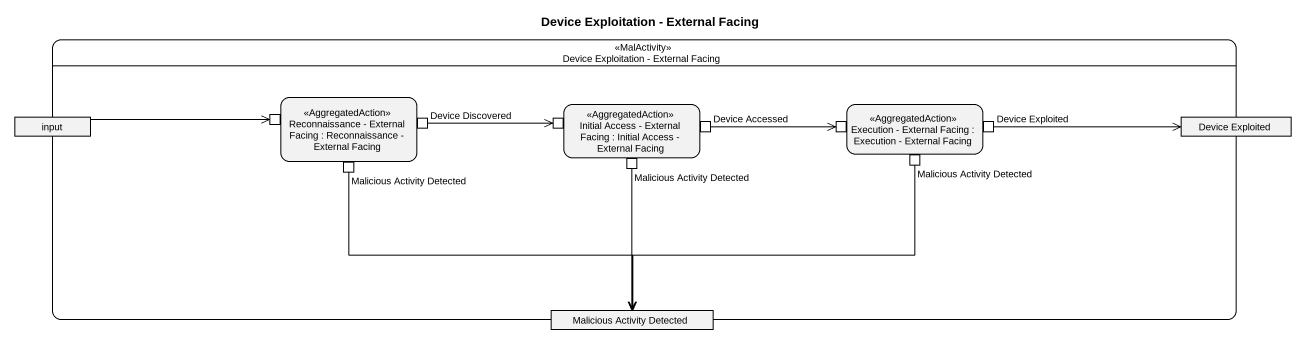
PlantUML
@startuml
title Device Exploitation - External Facing
hide empty description
state "Device Exploitation - External Facing" as Device_Exploitation <<MalActivity>> {
  state input <<object>>
  state "Reconnaissance - External Facing : Reconnaissance - External Facing" as Reconnaissance_External <<AggregatedAction>> {
    state pin1 <<inputPin>>
    state "Device Discovered" as Device_Discovered <<outputPin>>
    state "Malicious Activity Detected" as Malicious_Activity_Detected <<outputPin>>
  }
  state "Initial Access - External Facing : Initial Access - External Facing" as Initial_Access_External <<AggregatedAction>> {
    state pin2 <<inputPin>>
    state "Device Accessed" as Device_Accessed <<outputPin>>
    state "Malicious Activity Detected" as Malicious_Activity_Detected_2 <<outputPin>>
  }
  state "Execution - External Facing : Execution - External Facing" as Execution_External_Facing <<AggregatedAction>> {
    state pin3 <<inputPin>>
    state "Device Exploited" as Device_Exploited <<outputPin>>
    state "Malicious Activity Detected" as Malicious_Activity_Detected_3 <<outputPin>>
  }
  state "Device Exploited" as Device_Exploited_2 <<object>>
  state "Malicious Activity Detected" as Malicious_Activity_Detected_4 <<object>>
}
input -right-> pin1
Device_Discovered -right-> pin2
Device_Accessed -right-> pin3
Device_Exploited -right-> Device_Exploited_2
Malicious_Activity_Detected -right-> Malicious_Activity_Detected_4
Malicious_Activity_Detected_2 --> Malicious_Activity_Detected_4
Malicious_Activity_Detected_3 -left-> Malicious_Activity_Detected_4
@enduml
